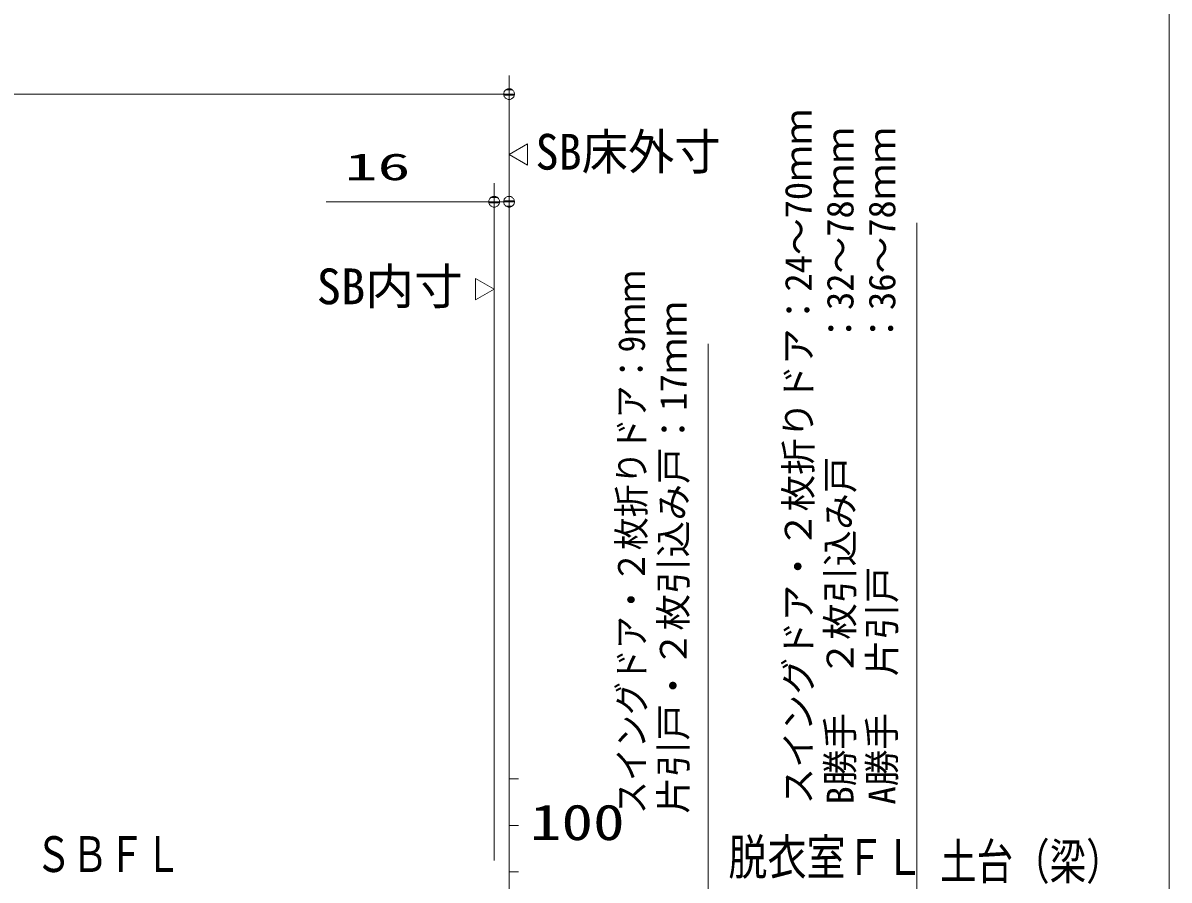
# Model space of a CAD drawing. Units: millimetres on the paper. Extents: x -305 to 305, y -152 to 152.
# Drawn here: x -79.1 to -17.5, y -24.2 to 21.8 of the extents above; entities that cross this region are included whole.
import ezdxf
from ezdxf.enums import TextEntityAlignment as Align

# ---------------------------------------------------------------- set-up
doc = ezdxf.new("R2010")
doc.units = ezdxf.units.MM
doc.layers.add('0-0_PV', color=7, linetype='Continuous', lineweight=9)
doc.layers.add('0-1_0', color=7, linetype='Continuous', lineweight=9)
doc.styles.add('ＭＳ ゴシック', font='')
doc.styles.get('ＭＳ ゴシック').set_extended_font_data('MS Gothic')

# ---------------------------------------------------------------- blocks, each defined once
blk = doc.blocks.new('_DOTSMALL')
at = {"layer": '0-1_0'}
for p, q in [((0.0746, 0.1), (-0.0746, 0.1)), ((0.1223, -0.0248), (-0.1223, -0.0248))]:
    blk.add_line(p, q, dxfattribs=at)
for points in [[(0.125, 0), (0.124, 0.0157), (0.1211, 0.0311), (0.1162, 0.046), (0.1095, 0.0602), (0.1011, 0.0735), (0.0911, 0.0856), (0.0797, 0.0963), (0.067, 0.1055), (0.0532, 0.1131), (0.0386, 0.1189), (0.0234, 0.1228), (0.0078, 0.1248), (-0.0078, 0.1248), (-0.0234, 0.1228), (-0.0386, 0.1189), (-0.0532, 0.1131), (-0.067, 0.1055), (-0.0797, 0.0963), (-0.0911, 0.0856), (-0.1011, 0.0735), (-0.1095, 0.0602), (-0.1162, 0.046), (-0.1211, 0.0311), (-0.124, 0.0157), (-0.125, 0), (0, 0)], [(-0.125, 0), (-0.124, -0.0157), (-0.1211, -0.0311), (-0.1162, -0.046), (-0.1095, -0.0602), (-0.1011, -0.0735), (-0.0911, -0.0856), (-0.0797, -0.0963), (-0.067, -0.1055), (-0.0532, -0.1131), (-0.0386, -0.1189), (-0.0234, -0.1228), (-0.0078, -0.1248), (0.0078, -0.1248), (0.0234, -0.1228), (0.0386, -0.1189), (0.0532, -0.1131), (0.067, -0.1055), (0.0797, -0.0963), (0.0911, -0.0856), (0.1011, -0.0735), (0.1095, -0.0602), (0.1162, -0.046), (0.1211, -0.0311), (0.124, -0.0157), (0.125, 0), (0, 0)]]:
    blk.add_lwpolyline(points, close=True, dxfattribs=at)

msp = doc.modelspace()

# ---------------------------------------------------------------- linework, layer by layer
at = {"layer": '0-0_PV'}
for p, q in [((-17.482, 105.355), (-17.482, -59.645)), ((-52.963, -23.763), (-52.963, 19.02)), ((-122.963, 18.02), (-52.963, 18.02)), ((-51.963, 15.35), (-52.963, 14.773)), ((-51.963, 14.195), (-51.963, 15.35)), ((-52.963, 14.773), (-51.963, 14.195)), ((-53.763, -23.154), (-53.763, 13.237)), ((-52.963, -17.763), (-52.963, 13.237)), ((-53.763, 12.237), (-62.803, 12.237)), ((-53.763, 12.237), (-52.963, 12.237)), ((-54.763, 8.114), (-54.763, 6.96)), ((-53.763, 7.537), (-54.763, 8.114)), ((-54.763, 6.96), (-53.763, 7.537)), ((-52.963, -18.313), (-52.963, -43.313)), ((-52.463, -18.763), (-52.963, -18.763)), ((-52.463, -21.263), (-52.963, -21.263)), ((-52.463, -23.763), (-52.963, -23.763))]:
    msp.add_line(p, q, dxfattribs=at)
at = {"layer": '0-1_0'}
msp.add_line((-31.041, 11.097), (-31.041, -25.413), dxfattribs=at)
msp.add_lwpolyline([(-42.255, -26.263), (-42.255, -25.413), (-42.255, 4.6)], dxfattribs=at)

# ---------------------------------------------------------------- block references
at = {"layer": '0-0_PV', "xscale": 2.32, "yscale": 2.32}
for p in [(-52.963, 18.02), (-53.763, 12.237)]:
    msp.add_blockref('_DOTSMALL', p, dxfattribs=at)
at = {"layer": '0-0_PV', "xscale": 2.32, "yscale": 2.32, "rotation": 180}
msp.add_blockref('_DOTSMALL', (-52.963, 12.237), dxfattribs=at)

# ---------------------------------------------------------------- texts
at = {"layer": '0-0_PV', "style": 'ＭＳ ゴシック'}
for s, height, width, p in [('SB床外寸', 1.921, 0.95, (-51.54, 13.386)), ('16', 1.444, 1.8, (-61.803, 12.96)), ('100', 1.921, 1.3, (-51.844, -22.633)), ('ＳＢＦＬ', 1.921, 0.75, (-78.439, -24.344)), ('脱衣室ＦＬ', 1.924, 0.8, (-41.171, -24.508)), ('土台（梁）', 1.921, 0.75, (-29.798, -24.739))]:
    msp.add_text(s, height=height, dxfattribs=dict(at, width=width)).set_placement(p, align=Align.BOTTOM_LEFT)
msp.add_text('SB内寸', height=1.921, dxfattribs=at).set_placement((-63.304, 6.155), align=Align.BOTTOM_LEFT)
at = {"layer": '0-1_0', "style": 'ＭＳ ゴシック'}
for s, p in [('スイングドア・２枚折りドア：24～70ｍｍ', (-36.263, -20.145)), ('B勝手\u3000２枚引込み戸\u3000\u3000\u3000：32～78ｍｍ', (-34.013, -20.147)), ('A勝手\u3000片引戸\u3000\u3000\u3000\u3000\u3000\u3000：36～78ｍｍ', (-31.763, -20.147)), ('片引戸・２枚引込み戸：17ｍｍ', (-42.977, -20.642))]:
    msp.add_text(s, height=1.443, rotation=90, dxfattribs=at).set_placement(p, align=Align.BOTTOM_LEFT)
at = {"layer": '0-1_0', "style": 'ＭＳ ゴシック', "width": 0.9}
msp.add_text('スイングドア・２枚折りドア：9ｍｍ', height=1.443, rotation=90, dxfattribs=at).set_placement((-45.227, -20.653), align=Align.BOTTOM_LEFT)

doc.saveas('drawing.dxf')
